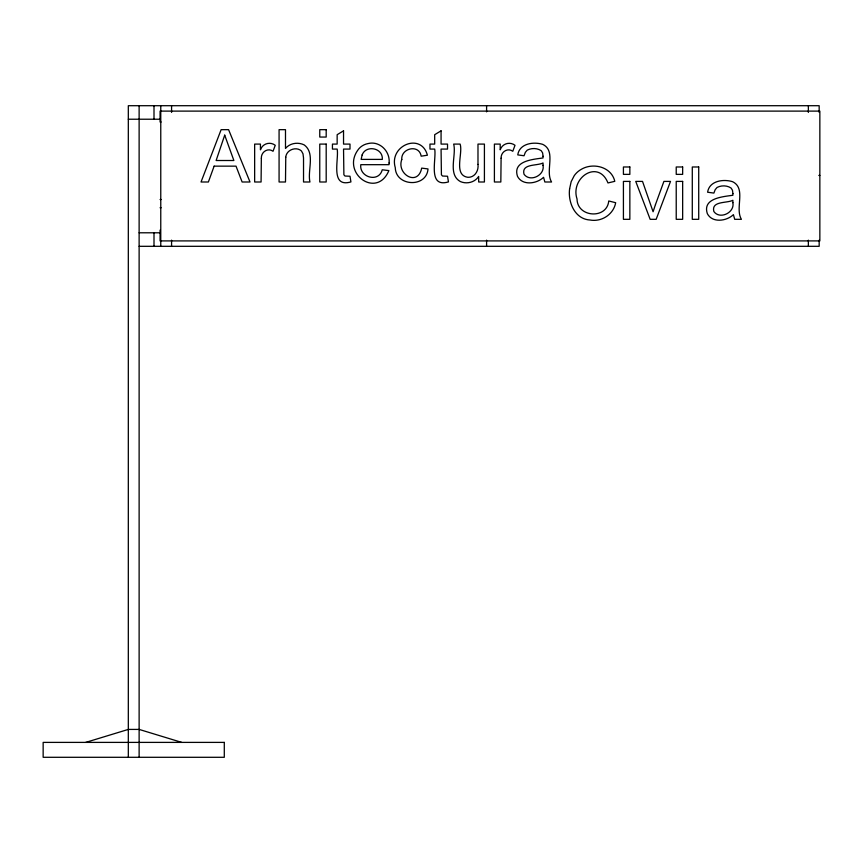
<?xml version="1.0" encoding="UTF-8"?>
<svg xmlns="http://www.w3.org/2000/svg" width="863" height="863" viewBox="0 0 863 863"><rect width="100%" height="100%" fill="white"/><g stroke="black" fill="none" stroke-linecap="round" stroke-linejoin="round"><path stroke-width="1.29" d="M85.728 742.396L128.317 729.418L139.126 729.418L181.715 742.396M128.317 119.223L160.41 119.223M161.101 121.996L160.087 121.996L160.087 111.111L819.85 111.111L819.85 240.906L160.087 240.906L160.087 230.087M818.836 175.437L819.85 175.437M160.087 199.536L161.101 199.536M160.087 207.756L161.101 207.756M139.126 232.794L160.41 232.794M139.126 246.311L819.17 246.311L819.17 240.162M819.17 112.406L819.17 105.707L128.317 105.707L128.317 757.293M808.361 105.707L808.361 112.406M808.361 240.162L808.361 246.311M486.592 105.707L486.592 111.856M486.592 240.162L486.592 246.311M171.575 105.707L171.575 112.406M171.575 240.162L171.575 246.311M160.766 105.707L160.766 246.311M154.002 105.707L154.002 119.223M154.002 232.794L154.002 246.311M139.126 105.707L139.126 757.293M389.094 162.967L389.062 164.682L360.788 164.682C359.105 177.325 378.814 183.075 382.244 169.784L388.879 170.604C376.559 199.936 339.558 172.136 359.073 148.512A16.095 16.095 0 0 1 368.113 143.56C379.752 140.637 390.324 151.467 389.094 162.967M543.064 156.257L543.032 157.94C532.924 159.428 512.395 160.82 517.487 176.322C522.449 185.944 536.829 183.851 543.561 177.314L544.844 181.996L551.565 181.996C544.823 170.874 556.689 151.144 542.741 144.369C533.561 141.478 519.44 143.441 517.757 154.898L524.035 155.761L525.351 152.33L527.228 150.13C531.532 147.886 537.185 147.983 541.241 150.723L542.611 152.913L543.064 156.257M732.914 193.582L732.881 195.254C722.773 196.753 702.245 198.145 707.336 213.646C712.299 223.269 726.678 221.176 733.41 214.639L734.704 219.321L741.414 219.321C734.672 208.199 746.538 188.468 732.59 181.694C723.41 178.803 709.289 180.766 707.606 192.222L713.884 193.085L715.2 189.655L717.077 187.454C721.382 185.211 727.034 185.308 731.09 188.048L732.46 190.238L732.914 193.582M569.612 188.803C567.8 202.115 574.801 219.159 589.979 220C601.554 222.179 613.561 214.456 615.675 202.719L608.749 200.971C606.959 219.558 577.153 217.508 577.034 198.975C569.968 177.702 598.329 158.868 607.962 182.945L614.79 181.338C611.533 166.883 593.226 162.298 581.425 169.256A21.068 21.068 0 0 0 574.262 175.642L571.166 181.672L569.612 188.803M401.78 159.493C396.3 174.132 417.865 187.044 421.683 168.112L428.005 168.932C426.646 188.015 395.686 186.581 395.276 167.659C388.652 145.437 421.295 132.104 427.401 155.221L421.155 156.181C419.256 143.873 400.874 148.102 401.78 159.493M477.983 164.402C478.846 170.669 474.812 177.584 467.919 177.314C453.107 175.211 463.269 153.172 460.098 144.089L453.679 144.089C456.613 155.297 447.476 174.402 460.367 181.564C466.732 184.369 474.855 182.406 478.663 176.43L478.663 181.996L484.413 181.996L484.413 144.089L477.983 144.089L477.983 164.402M285.761 157.271L285.491 181.996L279.073 181.996L279.073 129.666L285.491 129.666L285.491 148.436C289.936 143.031 298.026 141.888 304.164 144.887C315.491 153.172 307.293 170.583 309.946 181.996L303.528 181.996L303.528 157.972L302.999 153.808L301.435 150.96C296.063 146.106 286.214 149.957 285.761 157.271M261.349 158.242L261.079 181.996L254.65 181.996L254.65 144.089L260.432 144.089L260.432 149.828C262.546 143.571 270 141.295 275.254 145.297L273.032 151.262C267.778 147.411 261.004 152.082 261.349 158.242M501.101 158.242L500.831 181.996L494.402 181.996L494.402 144.089L500.195 144.089L500.195 149.828C502.309 143.571 509.753 141.295 515.006 145.297L512.795 151.262C507.53 147.411 500.767 152.082 501.101 158.242M543.032 165.329C545.06 175.416 529.871 182.546 523.992 174.175C521.263 163.398 537.002 166.106 543.032 162.967L543.032 165.329M732.881 202.643C734.909 212.74 719.72 219.871 713.841 211.5C711.112 200.723 726.851 203.431 732.881 200.292L732.881 202.643M362.136 154.941L361.144 159.396L382.309 159.396C383.248 147.853 365.988 144.563 362.136 154.941M224.704 135.157L216.128 160.507L233.873 160.507L224.704 135.157M655.481 204.542L653.086 211.748L642.525 181.403L635.74 181.403L650.163 219.321L656.16 219.321L670.508 181.403L663.906 181.403L655.481 204.542M214.132 166.149L208.382 181.996L201.036 181.996L221.133 129.666L228.587 129.666L250.011 181.996L242.125 181.996L236.02 166.149L214.132 166.149M343.539 130.842L337.153 134.693L337.153 144.089L332.438 144.089L332.438 149.083L337.153 149.083C339.137 159.321 329.774 188.091 350.928 181.92L350 176.246L344.984 176.03L343.884 174.79L343.539 149.083L350 149.083L350 144.089L343.539 144.089L343.539 130.842M441.069 130.842L434.682 134.693L434.682 144.089L429.968 144.089L429.968 149.083L434.682 149.083C436.667 159.321 427.304 188.091 448.458 181.92L447.53 176.246L442.514 176.03L441.414 174.79L441.069 149.083L447.53 149.083L447.53 144.089L441.069 144.089L441.069 130.842M326.192 129.666L319.763 129.666L319.763 137.055L326.192 137.055L326.192 129.666M326.192 144.089L319.763 144.089L319.763 181.996L326.192 181.996L326.192 144.089M629.85 166.98L623.42 166.98L623.42 174.369L629.85 174.369L629.85 166.98M682.655 166.98L676.225 166.98L676.225 174.369L682.655 174.369L682.655 166.98M698.717 166.98L692.288 166.98L692.288 219.321L698.717 219.321L698.717 166.98M629.85 181.403L623.42 181.403L623.42 219.321L629.85 219.321L629.85 181.403M682.655 181.403L676.225 181.403L676.225 219.321L682.655 219.321L682.655 181.403M224.294 742.396L43.15 742.396L43.15 757.293L224.294 757.293L224.294 742.396"/></g></svg>
